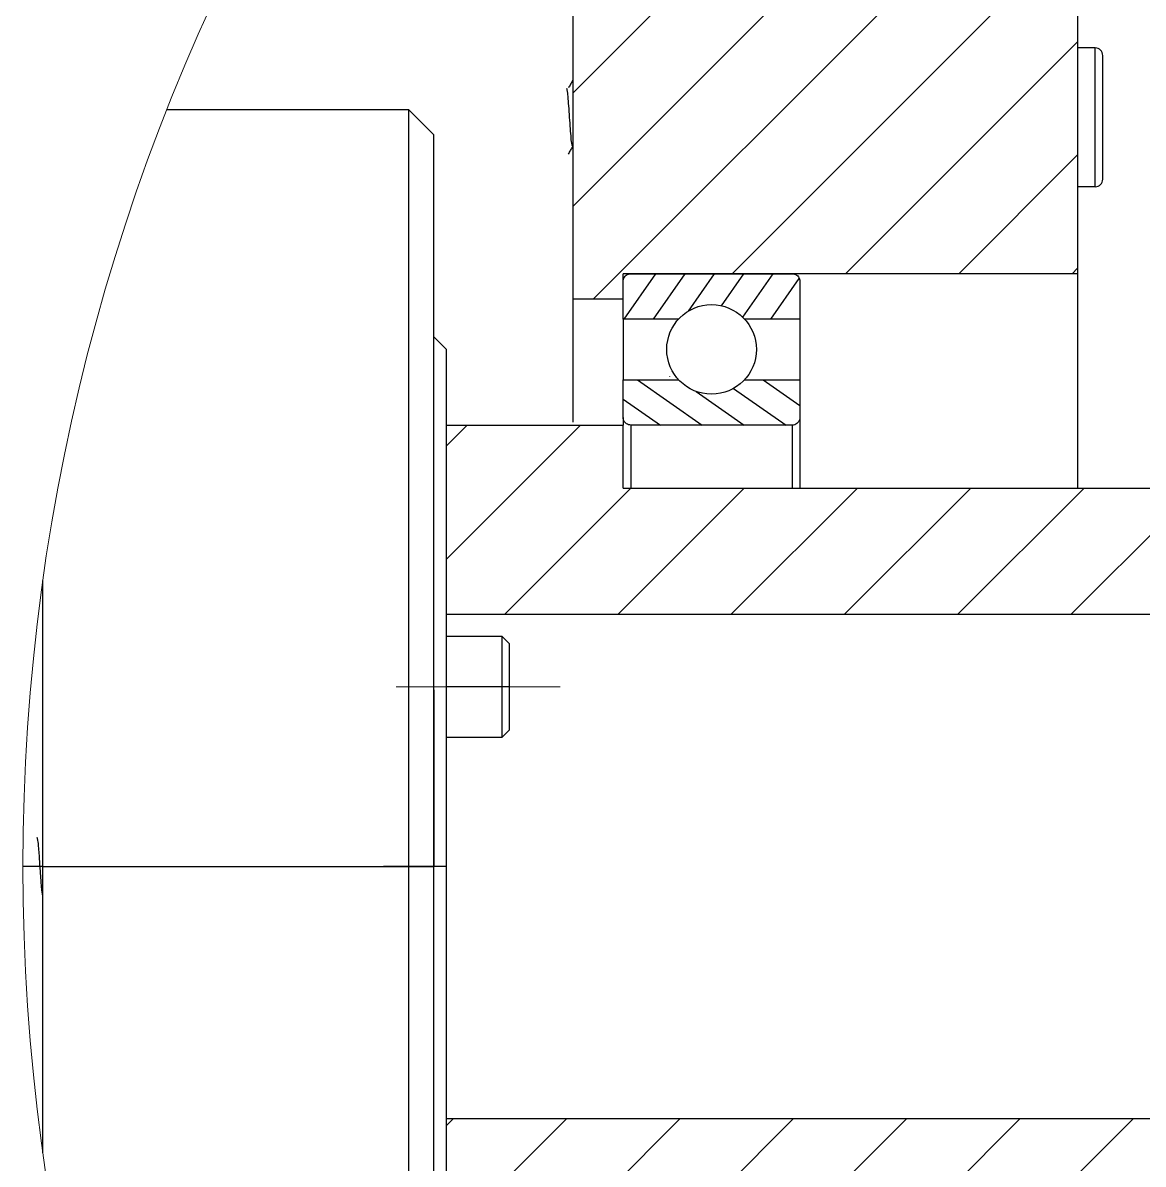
# Model space of a CAD drawing. Header units: millimetres. Extents: x 2 to 1187, y 2 to 839.
# Drawn here: x 801.02 to 845.41, y 717.72 to 762.96 of the extents above; entities that cross this region are included whole.
import ezdxf

# ---------------------------------------------------------------- set-up
doc = ezdxf.new("R2010")
doc.units = ezdxf.units.MM
doc.linetypes.add('CENTERX2', pattern=[20.32, 12.7, -2.54, 2.54, -2.54])

# ---------------------------------------------------------------- blocks, each defined once
blk = doc.blocks.new('SW_HATCH_4')
at = {"color": 0, "linetype": 'Continuous', "lineweight": 18}
for p, q in [((-89.052, -21.7), (-103.185, -35.833)), ((-93.542, -21.7), (-103.185, -31.343)), ((-85.185, -22.323), (-102.362, -39.5)), ((-83.185, -24.813), (-96.872, -38.5)), ((-83.185, -29.303), (-92.382, -38.5)), ((-83.185, -33.793), (-87.891, -38.5)), ((-83.185, -38.283), (-83.401, -38.5)), ((-102.872, -44.5), (-108.185, -49.813)), ((-107.362, -44.5), (-108.185, -45.323)), ((-100.882, -47), (-105.882, -52)), ((-96.391, -47), (-101.391, -52)), ((-91.901, -47), (-96.901, -52)), ((-87.411, -47), (-92.411, -52)), ((-82.921, -47), (-87.921, -52)), ((-78.431, -47), (-83.431, -52)), ((-107.921, -72), (-108.185, -72.264)), ((-103.431, -72), (-105.681, -74.25)), ((-98.941, -72), (-103.185, -76.244)), ((-94.451, -72), (-99.451, -77)), ((-89.961, -72), (-94.961, -77)), ((-85.47, -72), (-90.47, -77)), ((-80.98, -72), (-85.98, -77))]:
    blk.add_line(p, q, dxfattribs=at)

msp = doc.modelspace()

# ---------------------------------------------------------------- hatches: boundary and pattern name
h = msp.add_hatch()
h.set_pattern_fill('ANSI31', color=256, scale=0.3, angle=10)
edge = h.paths.add_edge_path()
edge.add_spline(control_points=[(831.808714, 752.711324), (831.806541, 752.738504), (831.801675, 752.799347), (831.759045, 752.886415), (831.687491, 752.959064), (831.599692, 753.003651), (831.537369, 753.008901), (831.508716, 753.011314)], knot_values=[0, 0, 0, 0, 0.173335158, 0.388005739, 0.602689671, 0.817339989, 1, 1, 1, 1], degree=3, periodic=0)
edge.add_line((831.508716, 753.011314), (825.108712, 753.011314))
edge.add_spline(control_points=[(825.108712, 753.011314), (825.093126, 753.01058), (825.043948, 753.008263), (824.963892, 752.980355), (824.882927, 752.917551), (824.827559, 752.831184), (824.809678, 752.757953), (824.80885, 752.717853), (824.808715, 752.711324)], knot_values=[0, 0, 0, 0, 0.099597542, 0.314257544, 0.52892829, 0.743585819, 0.958252508, 1, 1, 1, 1], degree=3, periodic=0)
edge.add_line((824.808715, 752.711324), (824.808715, 752.011327))
edge.add_line((824.808715, 752.011327), (824.808715, 751.211313))
edge.add_line((824.808715, 751.211313), (827.000802, 751.211313))
edge.add_arc((828.308714, 750.011323), 1.774996, 42.5359319, 137.4640681, ccw=False)
edge.add_line((829.616627, 751.211313), (831.808714, 751.211313))
edge.add_line((831.808714, 751.211313), (831.808714, 752.711324))
edge = h.paths.add_edge_path()
edge.add_line((831.808714, 707.811324), (829.616627, 707.811324))
edge.add_arc((828.308714, 709.011322), 1.775001, 222.5361091, 317.4638909, ccw=False)
edge.add_line((827.000802, 707.811324), (824.808715, 707.811324))
edge.add_line((824.808715, 707.811324), (824.808715, 706.311313))
edge.add_spline(control_points=[(824.808715, 706.311313), (824.810888, 706.284128), (824.815752, 706.223281), (824.858379, 706.136206), (824.929948, 706.063578), (825.017731, 706.018963), (825.080059, 706.013729), (825.108712, 706.011323)], knot_values=[0, 0, 0, 0, 0.173363453, 0.388030112, 0.602687501, 0.817347861, 1, 1, 1, 1], degree=3, periodic=0)
edge.add_line((825.108712, 706.011323), (831.508716, 706.011323))
edge.add_spline(control_points=[(831.508716, 706.011323), (831.524302, 706.012058), (831.573481, 706.014375), (831.653536, 706.042282), (831.734502, 706.105087), (831.789867, 706.19145), (831.807752, 706.264679), (831.808579, 706.30478), (831.808714, 706.311313)], knot_values=[0, 0, 0, 0, 0.099597457, 0.314257277, 0.528927842, 0.743585188, 0.958220807, 1, 1, 1, 1], degree=3, periodic=0)
edge.add_line((831.808714, 706.311313), (831.808714, 707.811324))
edge = h.paths.add_edge_path()
edge.add_line((939.808713, 707.811324), (937.618918, 707.811324))
edge.add_arc((936.311774, 709.013408), 1.775847, 222.6024552, 317.3975448, ccw=False)
edge.add_line((935.00463, 707.811324), (932.808714, 707.811324))
edge.add_line((932.808714, 707.811324), (932.808714, 706.311313))
edge.add_spline(control_points=[(932.808714, 706.311313), (932.810889, 706.284128), (932.815758, 706.223283), (932.858372, 706.136202), (932.929951, 706.063581), (933.017734, 706.018963), (933.080062, 706.013729), (933.108715, 706.011323)], knot_values=[0, 0, 0, 0, 0.173363585, 0.388022302, 0.602689666, 0.817348856, 1, 1, 1, 1], degree=3, periodic=0)
edge.add_line((933.108715, 706.011323), (939.508716, 706.011323))
edge.add_spline(control_points=[(939.508716, 706.011323), (939.524302, 706.012058), (939.57348, 706.014375), (939.653535, 706.042283), (939.734502, 706.105085), (939.78986, 706.191452), (939.807752, 706.264679), (939.808578, 706.30478), (939.808713, 706.311313)], knot_values=[0, 0, 0, 0, 0.099597701, 0.314258047, 0.528929139, 0.743582718, 0.958220704, 1, 1, 1, 1], degree=3, periodic=0)
edge.add_line((939.808713, 706.311313), (939.808713, 707.811324))
edge = h.paths.add_edge_path()
edge.add_spline(control_points=[(939.808713, 752.711324), (939.806539, 752.738504), (939.801673, 752.799346), (939.759049, 752.886417), (939.687489, 752.959064), (939.59969, 753.00365), (939.537367, 753.0089), (939.508716, 753.011314)], knot_values=[0, 0, 0, 0, 0.173334905, 0.388001787, 0.602690977, 0.817348112, 1, 1, 1, 1], degree=3, periodic=0)
edge.add_line((939.508716, 753.011314), (933.108715, 753.011314))
edge.add_spline(control_points=[(933.108715, 753.011314), (933.093128, 753.01058), (933.04395, 753.008263), (932.963894, 752.980354), (932.882929, 752.917551), (932.827563, 752.831183), (932.809677, 752.757953), (932.808849, 752.717853), (932.808714, 752.711324)], knot_values=[0, 0, 0, 0, 0.099605234, 0.314257233, 0.528927501, 0.743584551, 0.958252602, 1, 1, 1, 1], degree=3, periodic=0)
edge.add_line((932.808714, 752.711324), (932.808714, 751.211313))
edge.add_line((932.808714, 751.211313), (935.000805, 751.211313))
edge.add_arc((936.308714, 750.011323), 1.774993, 42.5360132, 137.4639868, ccw=False)
edge.add_line((937.616622, 751.211313), (939.808713, 751.211313))
edge.add_line((939.808713, 751.211313), (939.808713, 752.711324))
h = msp.add_hatch()
h.set_pattern_fill('ANSI31', color=256, scale=0.3, angle=100)
edge = h.paths.add_edge_path()
edge.add_line((831.808714, 748.811332), (829.616627, 748.811332))
edge.add_arc((828.308714, 750.011323), 1.774996, 222.5359319, 317.4640681, ccw=False)
edge.add_line((827.000802, 748.811332), (824.808715, 748.811332))
edge.add_line((824.808715, 748.811332), (824.808715, 747.311322))
edge.add_spline(control_points=[(824.808715, 747.311322), (824.810888, 747.284132), (824.815751, 747.22328), (824.858374, 747.136199), (824.929958, 747.063592), (825.017726, 747.018949), (825.080058, 747.013731), (825.108712, 747.011332)], knot_values=[0, 0, 0, 0, 0.173391745, 0.38805448, 0.602685327, 0.81735573, 1, 1, 1, 1], degree=3, periodic=0)
edge.add_line((825.108712, 747.011332), (831.508716, 747.011332))
edge.add_spline(control_points=[(831.508716, 747.011332), (831.524302, 747.012066), (831.573481, 747.014383), (831.653536, 747.042291), (831.734503, 747.105095), (831.789863, 747.191454), (831.807754, 747.264683), (831.80858, 747.304783), (831.808714, 747.311322)], knot_values=[0, 0, 0, 0, 0.099597372, 0.31425701, 0.528927393, 0.743584557, 0.958189105, 1, 1, 1, 1], degree=3, periodic=0)
edge.add_line((831.808714, 747.311322), (831.808714, 748.811332))
edge = h.paths.add_edge_path()
edge.add_line((939.808713, 748.811332), (937.616622, 748.811332))
edge.add_arc((936.308714, 750.011323), 1.774993, 222.5360132, 317.4639868, ccw=False)
edge.add_line((935.000805, 748.811332), (932.808714, 748.811332))
edge.add_line((932.808714, 748.811332), (932.808714, 747.311322))
edge.add_spline(control_points=[(932.808714, 747.311322), (932.810889, 747.284132), (932.815756, 747.223282), (932.858367, 747.136194), (932.929961, 747.063594), (933.017728, 747.018949), (933.080061, 747.01373), (933.108715, 747.011332)], knot_values=[0, 0, 0, 0, 0.173391877, 0.388046669, 0.602687492, 0.817356725, 1, 1, 1, 1], degree=3, periodic=0)
edge.add_line((933.108715, 747.011332), (939.508716, 747.011332))
edge.add_spline(control_points=[(939.508716, 747.011332), (939.524302, 747.012066), (939.57348, 747.014383), (939.653535, 747.042291), (939.734503, 747.105094), (939.789856, 747.191456), (939.807753, 747.264682), (939.808579, 747.304783), (939.808713, 747.311322)], knot_values=[0, 0, 0, 0, 0.099597617, 0.314257781, 0.52892869, 0.743582087, 0.958189002, 1, 1, 1, 1], degree=3, periodic=0)
edge.add_line((939.808713, 747.311322), (939.808713, 748.811332))
edge = h.paths.add_edge_path()
edge.add_spline(control_points=[(939.808713, 711.711315), (939.80654, 711.7385), (939.801675, 711.799347), (939.759054, 711.886424), (939.68748, 711.959052), (939.599694, 712.00366), (939.537367, 712.008908), (939.508716, 712.01132)], knot_values=[0, 0, 0, 0, 0.173362414, 0.3880244, 0.602686075, 0.817352278, 1, 1, 1, 1], degree=3, periodic=0)
edge.add_line((939.508716, 712.01132), (933.108715, 712.01132))
edge.add_spline(control_points=[(933.108715, 712.01132), (933.093128, 712.010587), (933.043947, 712.008272), (932.963903, 711.980339), (932.882924, 711.91756), (932.827564, 711.831188), (932.809676, 711.757955), (932.808849, 711.717849), (932.808714, 711.711315)], knot_values=[0, 0, 0, 0, 0.099603008, 0.31426034, 0.528906291, 0.743558544, 0.958221798, 1, 1, 1, 1], degree=3, periodic=0)
edge.add_line((932.808714, 711.711315), (932.808714, 710.21132))
edge.add_line((932.808714, 710.21132), (935.000805, 710.21132))
edge.add_arc((936.311774, 709.013408), 1.775847, 42.4198379, 137.5801621, ccw=False)
edge.add_line((937.622743, 710.21132), (939.808713, 710.21132))
edge.add_line((939.808713, 710.21132), (939.808713, 711.711315))
edge = h.paths.add_edge_path()
edge.add_spline(control_points=[(831.808714, 711.711315), (831.806541, 711.738501), (831.801677, 711.799348), (831.75905, 711.886422), (831.687481, 711.959052), (831.599696, 712.003661), (831.53737, 712.008908), (831.508716, 712.01132)], knot_values=[0, 0, 0, 0, 0.173362667, 0.388028352, 0.602684768, 0.817344154, 1, 1, 1, 1], degree=3, periodic=0)
edge.add_line((831.508716, 712.01132), (825.108712, 712.01132))
edge.add_spline(control_points=[(825.108712, 712.01132), (825.093126, 712.010587), (825.043946, 712.008271), (824.963901, 711.98034), (824.882922, 711.917559), (824.82756, 711.831189), (824.809677, 711.757954), (824.80885, 711.717849), (824.808715, 711.711315)], knot_values=[0, 0, 0, 0, 0.099595316, 0.31426065, 0.528907081, 0.743559813, 0.958221705, 1, 1, 1, 1], degree=3, periodic=0)
edge.add_line((824.808715, 711.711315), (824.808715, 710.21132))
edge.add_line((824.808715, 710.21132), (827.000802, 710.21132))
edge.add_arc((828.308714, 709.011322), 1.775001, 42.5361091, 137.4638909, ccw=False)
edge.add_line((829.616627, 710.21132), (831.808714, 710.21132))
edge.add_line((831.808714, 710.21132), (831.808714, 711.711315))

# ---------------------------------------------------------------- linework, layer by layer
at = {"color": 7, "linetype": 'Continuous', "lineweight": 25}
for p, q in [((822.808718, 769.81133), (822.808718, 752.011327)), ((842.808714, 766.810832), (842.808714, 753.011314)), ((843.508715, 761.959819), (842.808714, 761.959819)), ((843.508715, 756.4598), (843.508715, 761.959819)), ((843.808716, 756.759791), (843.808716, 761.659799)), ((816.308712, 759.51132), (806.719204, 759.51132)), ((817.308715, 758.511333), (816.308712, 759.51132)), ((816.308712, 729.511319), (816.308712, 759.51132)), ((817.308715, 729.511319), (817.308715, 758.511333)), ((843.508715, 756.4598), (842.808714, 756.4598)), ((842.808714, 753.011314), (824.808715, 753.011314)), ((824.808715, 752.011327), (824.808715, 753.011314)), ((825.108712, 753.011314), (831.508716, 753.011314)), ((842.808714, 753.011314), (842.808714, 744.511334)), ((824.808715, 751.211313), (824.808715, 752.711324)), ((831.808714, 752.711324), (831.808714, 751.211313)), ((822.808718, 752.011327), (824.808715, 752.011327)), ((827.000802, 751.211313), (824.808715, 751.211313)), ((824.808715, 751.211313), (824.808715, 748.811332)), ((831.808714, 751.211313), (829.616627, 751.211313)), ((831.808714, 751.211313), (831.808714, 748.811332)), ((817.808716, 750.011323), (817.308715, 750.511317)), ((817.808716, 729.511319), (817.808716, 750.011323)), ((824.808715, 748.811332), (827.000802, 748.811332)), ((824.808715, 747.311322), (824.808715, 748.811332)), ((829.616627, 748.811332), (831.808714, 748.811332)), ((831.808714, 748.811332), (831.808714, 747.311322)), ((817.808716, 747.011332), (824.808715, 747.011332)), ((824.808715, 747.311322), (824.808715, 747.011332)), ((824.808715, 747.150985), (824.808715, 747.011332)), ((824.808715, 744.511334), (824.808715, 747.011332)), ((831.508716, 747.011332), (825.108712, 747.011332)), ((825.108712, 747.011332), (825.108712, 744.511334)), ((831.508716, 747.011332), (831.508716, 744.511334)), ((831.808714, 747.311322), (831.808714, 744.511334)), ((824.808715, 744.511334), (881.283715, 744.511334)), ((801.808713, 729.511319), (801.808713, 740.852116)), ((817.808716, 739.511309), (881.558714, 739.511309)), ((820.008716, 738.636313), (817.808716, 738.636313)), ((820.308713, 738.336323), (820.008716, 738.636313)), ((820.008716, 736.636309), (820.008716, 738.636313)), ((820.308713, 736.636309), (820.308713, 738.336323)), ((820.008716, 736.636309), (817.808716, 736.636309)), ((820.008716, 734.63632), (820.008716, 736.636309)), ((820.308713, 736.636309), (820.008716, 736.636309)), ((820.308713, 734.936325), (820.308713, 736.636309)), ((817.308715, 736.511318), (817.308715, 729.511319)), ((820.008716, 734.63632), (820.308713, 734.936325)), ((817.808716, 734.63632), (820.008716, 734.63632)), ((801.808713, 729.511319), (801.018653, 729.511319)), ((801.808713, 718.170537), (801.808713, 729.511319)), ((801.808713, 729.511319), (816.308712, 729.511319)), ((817.308715, 729.511319), (815.308718, 729.511319)), ((816.308712, 699.511317), (816.308712, 729.511319)), ((816.308712, 729.511319), (817.308715, 729.511319)), ((817.308715, 700.511319), (817.308715, 729.511319)), ((817.808716, 729.511319), (817.308715, 729.511319)), ((817.308715, 722.511319), (817.308715, 729.511319)), ((817.808716, 709.011314), (817.808716, 729.511319)), ((942.808716, 719.511313), (817.808716, 719.511313))]:
    msp.add_line(p, q, dxfattribs=at)
at = {"color": 7, "linetype": 'CENTERX2', "lineweight": 18}
for q in [(815.808711, 736.636309), (822.308717, 736.636309)]:
    msp.add_line((820.008716, 736.636309), q, dxfattribs=at)
at = {"color": 7, "linetype": 'Continuous', "lineweight": 25, "flags": 128}
for points in [[(822.808718, 752.011327), (822.808711, 751.833914), (822.808711, 751.304446), (822.808711, 750.431297), (822.808711, 749.228207), (822.808711, 747.71419), (822.808711, 747.131703)], [(826.64719, 748.933582), (826.64573, 748.930065)]]:
    msp.add_lwpolyline(points, dxfattribs=at)
msp.add_circle((828.308714, 750.011323), 1.774996)
at = {"color": 7, "linetype": 'Continuous', "lineweight": 18}
msp.add_arc((882.80873, 729.511326), 81.790074, 119.2786259, 240.7213741, dxfattribs=at)
at = {"color": 7, "linetype": 'Continuous', "lineweight": 25}
for centre, radius, start, end in [((843.508683, 761.659786), 0.300033, 0.0025547, 89.993888), ((843.508683, 756.759834), 0.300033, 270.0061123, 359.9917532), ((828.30871, 749.625914), 1.800003, 22.7853328, 22.7855889), ((828.308667, 749.625914), 1.799956, 206.9078117, 207.1687541)]:
    msp.add_arc(centre, radius, start, end, dxfattribs=at)
for points, knots in [([(822.805291, 760.666845), (822.777504, 760.619), (822.721948, 760.523341), (822.666346, 760.427709), (822.638554, 760.379909)], [0, 0, 0, 0, 0.500160931, 1, 1, 1, 1]), ([(822.556665, 760.362236), (822.564621, 760.34101), (822.60273, 760.239343), (822.608451, 759.999332), (822.646247, 759.638952), (822.672522, 759.210187), (822.699315, 758.781461), (822.736106, 758.420654), (822.744269, 758.171761), (822.786469, 758.061722), (822.797848, 758.032052)], [0, 0, 0, 0, 0.028888047, 0.138366965, 0.301629056, 0.494093606, 0.686584579, 0.849938076, 0.959537716, 1, 1, 1, 1]), ([(822.641475, 757.756798), (822.669248, 757.804595), (822.722575, 757.89637), (822.775986, 757.988097), (822.801581, 758.032052)], [0, 0, 0, 0, 0.520807732, 1, 1, 1, 1]), ([(824.808715, 752.711324), (824.80885, 752.717853), (824.809678, 752.757953), (824.827559, 752.831184), (824.882927, 752.917551), (824.963892, 752.980355), (825.043948, 753.008263), (825.093126, 753.01058), (825.108712, 753.011314)], [0, 0, 0, 0, 0.041747492, 0.256414181, 0.47107171, 0.685742456, 0.900402458, 1, 1, 1, 1]), ([(831.508716, 753.011314), (831.537369, 753.008901), (831.599692, 753.003651), (831.687491, 752.959064), (831.759045, 752.886415), (831.801675, 752.799347), (831.806541, 752.738504), (831.808714, 752.711324)], [0, 0, 0, 0, 0.182660011, 0.397310329, 0.611994261, 0.826664842, 1, 1, 1, 1]), ([(825.108712, 747.011332), (825.080058, 747.013731), (825.017726, 747.018949), (824.929958, 747.063592), (824.858374, 747.136199), (824.815751, 747.22328), (824.810888, 747.284132), (824.808715, 747.311322)], [0, 0, 0, 0, 0.18264427, 0.397314673, 0.61194552, 0.826608255, 1, 1, 1, 1]), ([(831.808714, 747.311322), (831.80858, 747.304783), (831.807754, 747.264683), (831.789863, 747.191454), (831.734503, 747.105095), (831.653536, 747.042291), (831.573481, 747.014383), (831.524302, 747.012066), (831.508716, 747.011332)], [0, 0, 0, 0, 0.041810895, 0.256415443, 0.471072607, 0.68574299, 0.900402628, 1, 1, 1, 1]), ([(801.576925, 730.675308), (801.586829, 730.632578), (801.614167, 730.514622), (801.630987, 730.297311), (801.655011, 730.022245), (801.675287, 729.724479), (801.694932, 729.434336), (801.712797, 729.171986), (801.732439, 728.903501), (801.751991, 728.668184), (801.772868, 728.484113), (801.787165, 728.400258), (801.79489, 728.369545), (801.797134, 728.362271), (801.79785, 728.359951)], [0, 0, 0, 0, 0.056472784, 0.155891147, 0.280124888, 0.412603024, 0.54042317, 0.654932301, 0.751482482, 0.887364838, 0.959207557, 0.990190926, 0.996870245, 1, 1, 1, 1])]:
    msp.add_open_spline(points, degree=3, knots=knots, dxfattribs=at)

# ---------------------------------------------------------------- block references
at = {"color": 7, "linetype": 'Continuous', "lineweight": 18}
msp.add_blockref('SW_HATCH_4', (925.993347, 791.511325), dxfattribs=at)

doc.saveas('drawing.dxf')
